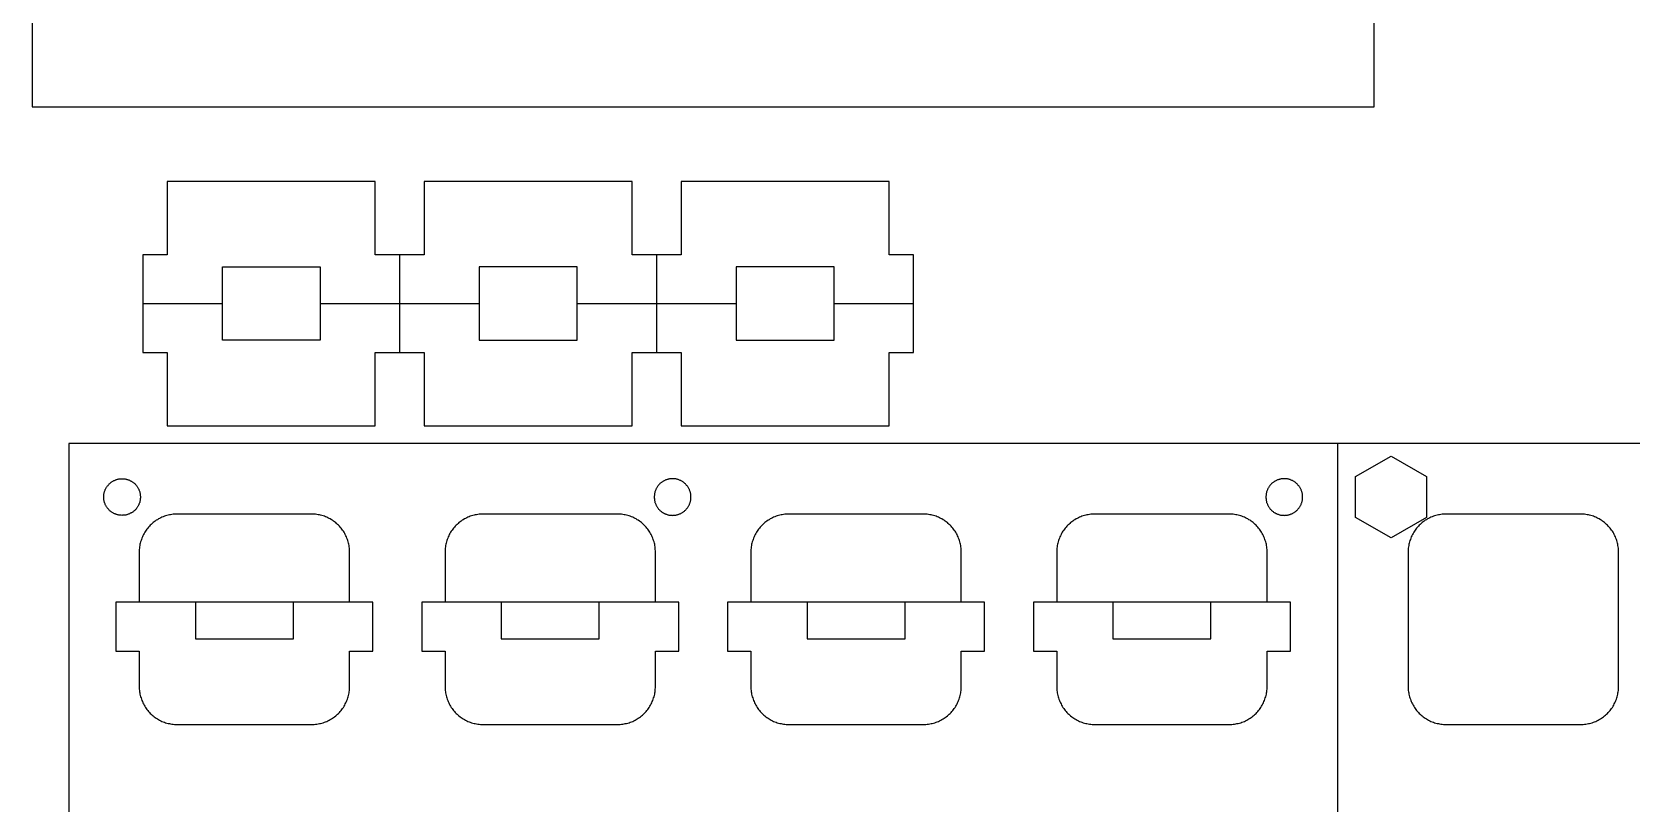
# Model space of a CAD drawing. Header units: millimetres. Extents: x -5 to 338, y -158 to 221.
# Drawn here: x -4.9 to 125.8, y -84.1 to -21 of the extents above; entities that cross this region are included whole.
import ezdxf

# ---------------------------------------------------------------- set-up
doc = ezdxf.new("R2010")
doc.units = ezdxf.units.MM
doc.header["$MEASUREMENT"] = 0
doc.layers.add('plot', color=12, linetype='Continuous', true_color=0xb80000)

msp = doc.modelspace()

# ---------------------------------------------------------------- linework, layer by layer
at = {"layer": 'plot'}
for points in [[(-4.86, -19.17), (-4.86, -27.14), (104.86, -27.14), (104.86, -19.17)], [(6.2, -33.25), (6.2, -34.25)], [(23.2, -33.25), (6.2, -33.25)], [(23.2, -34.25), (23.2, -33.25)], [(27.2, -33.25), (27.2, -34.25)], [(44.2, -33.25), (27.2, -33.25)], [(44.2, -34.25), (44.2, -33.25)], [(48.2, -33.25), (48.2, -34.25)], [(65.2, -33.25), (48.2, -33.25)], [(65.2, -34.25), (65.2, -33.25)], [(6.2, -34.25), (6.2, -39.25)], [(23.2, -39.25), (23.2, -34.25)], [(27.2, -34.25), (27.2, -39.25)], [(44.2, -39.25), (44.2, -34.25)], [(48.2, -34.25), (48.2, -39.25)], [(65.2, -39.25), (65.2, -34.25)], [(4.2, -39.25), (4.2, -43.25)], [(6.2, -39.25), (4.2, -39.25)], [(10.7, -40.25), (18.7, -40.25)], [(10.7, -43.25), (10.7, -40.25)], [(18.7, -40.25), (18.7, -43.25)], [(25.2, -39.25), (23.2, -39.25)], [(25.2, -43.25), (25.2, -39.25)], [(27.2, -39.25), (25.2, -39.25)], [(31.7, -40.25), (31.7, -43.25)], [(39.7, -40.25), (31.7, -40.25)], [(39.7, -43.25), (39.7, -40.25)], [(46.2, -39.25), (44.2, -39.25)], [(46.2, -43.25), (46.2, -39.25)], [(48.2, -39.25), (46.2, -39.25)], [(52.7, -40.25), (52.7, -43.25)], [(60.7, -40.25), (52.7, -40.25)], [(60.7, -43.25), (60.7, -40.25)], [(67.2, -39.25), (65.2, -39.25)], [(67.2, -43.25), (67.2, -39.25)], [(4.2, -43.25), (10.7, -43.25)], [(4.2, -43.25), (4.2, -47.25)], [(10.7, -46.25), (10.7, -43.25)], [(18.7, -43.25), (25.2, -43.25)], [(18.7, -43.25), (18.7, -46.25)], [(25.2, -43.25), (31.7, -43.25)], [(25.2, -47.25), (25.2, -43.25)], [(31.7, -43.25), (31.7, -46.25)], [(39.7, -43.25), (46.2, -43.25)], [(39.7, -46.25), (39.7, -43.25)], [(46.2, -43.25), (52.7, -43.25)], [(46.2, -47.25), (46.2, -43.25)], [(52.7, -43.25), (52.7, -46.25)], [(60.7, -43.25), (67.2, -43.25)], [(60.7, -46.25), (60.7, -43.25)], [(67.2, -47.25), (67.2, -43.25)], [(18.7, -46.25), (10.7, -46.25)], [(31.7, -46.25), (39.7, -46.25)], [(52.7, -46.25), (60.7, -46.25)], [(4.2, -47.25), (6.2, -47.25)], [(6.2, -47.25), (6.2, -52.25)], [(23.2, -47.25), (25.2, -47.25)], [(23.2, -52.25), (23.2, -47.25)], [(25.2, -47.25), (27.2, -47.25)], [(27.2, -47.25), (27.2, -52.25)], [(44.2, -47.25), (46.2, -47.25)], [(44.2, -52.25), (44.2, -47.25)], [(46.2, -47.25), (48.2, -47.25)], [(48.2, -47.25), (48.2, -52.25)], [(65.2, -47.25), (67.2, -47.25)], [(65.2, -52.25), (65.2, -47.25)], [(6.2, -52.25), (6.2, -53.25)], [(23.2, -53.25), (23.2, -52.25)], [(27.2, -52.25), (27.2, -53.25)], [(44.2, -53.25), (44.2, -52.25)], [(48.2, -52.25), (48.2, -53.25)], [(65.2, -53.25), (65.2, -52.25)], [(6.2, -53.25), (23.2, -53.25)], [(27.2, -53.25), (44.2, -53.25)], [(48.2, -53.25), (65.2, -53.25)], [(-1.86, -54.7), (-1.86, -158.43)], [(101.86, -54.7), (-1.86, -54.7)], [(205.59, -54.7), (101.86, -54.7)], [(101.86, -54.7), (101.86, -158.43)], [(103.33, -60.74), (103.33, -57.39), (106.23, -55.72), (109.13, -57.39), (109.13, -60.74), (106.23, -62.41), (103.33, -60.74)], [(1, -59.07), (1, -59.01), (1, -58.96), (1.01, -58.91), (1.01, -58.86), (1.02, -58.81), (1.03, -58.76), (1.04, -58.7), (1.06, -58.65), (1.07, -58.6), (1.09, -58.56), (1.11, -58.51), (1.13, -58.46), (1.15, -58.41), (1.17, -58.36), (1.2, -58.32), (1.23, -58.27), (1.25, -58.23), (1.28, -58.19), (1.31, -58.15), (1.35, -58.11), (1.38, -58.07), (1.42, -58.03), (1.45, -57.99), (1.49, -57.96), (1.53, -57.92), (1.57, -57.89), (1.61, -57.86), (1.65, -57.83), (1.7, -57.8), (1.74, -57.77), (1.79, -57.75), (1.83, -57.72), (1.88, -57.7), (1.93, -57.68), (1.98, -57.66), (2.03, -57.64), (2.08, -57.63), (2.13, -57.61), (2.18, -57.6), (2.23, -57.59), (2.28, -57.58), (2.33, -57.58), (2.38, -57.57), (2.43, -57.57), (2.49, -57.57), (2.54, -57.57), (2.59, -57.57), (2.64, -57.57), (2.69, -57.58), (2.75, -57.59), (2.8, -57.6), (2.85, -57.61), (2.9, -57.62), (2.95, -57.63), (3, -57.65), (3.05, -57.67), (3.1, -57.69), (3.14, -57.71), (3.19, -57.73), (3.23, -57.76), (3.28, -57.78), (3.32, -57.81), (3.37, -57.84), (3.41, -57.87), (3.45, -57.9), (3.49, -57.94), (3.53, -57.97), (3.57, -58.01), (3.6, -58.05), (3.64, -58.09), (3.67, -58.13), (3.7, -58.17), (3.73, -58.21), (3.76, -58.25), (3.79, -58.3), (3.81, -58.34), (3.84, -58.39), (3.86, -58.43), (3.88, -58.48), (3.9, -58.53), (3.92, -58.58), (3.94, -58.63), (3.95, -58.68), (3.96, -58.73), (3.97, -58.78), (3.98, -58.83), (3.99, -58.88), (3.99, -58.94), (4, -58.99), (4, -59.04), (4, -59.09), (4, -59.14), (3.99, -59.2), (3.99, -59.25), (3.98, -59.3), (3.97, -59.35), (3.96, -59.4), (3.95, -59.45), (3.94, -59.5), (3.92, -59.55), (3.9, -59.6), (3.88, -59.65), (3.86, -59.7), (3.84, -59.74), (3.81, -59.79), (3.79, -59.83), (3.76, -59.88), (3.73, -59.92), (3.7, -59.96), (3.67, -60.01), (3.64, -60.05), (3.6, -60.08), (3.57, -60.12), (3.53, -60.16), (3.49, -60.19), (3.45, -60.23), (3.41, -60.26), (3.37, -60.29), (3.32, -60.32), (3.28, -60.35), (3.23, -60.37), (3.19, -60.4), (3.14, -60.42), (3.1, -60.44), (3.05, -60.46), (3, -60.48), (2.95, -60.5), (2.9, -60.51), (2.85, -60.52), (2.8, -60.54), (2.75, -60.55), (2.69, -60.55), (2.64, -60.56), (2.59, -60.56), (2.54, -60.56), (2.49, -60.57), (2.43, -60.56), (2.38, -60.56), (2.33, -60.56), (2.28, -60.55), (2.23, -60.54), (2.18, -60.53), (2.13, -60.52), (2.08, -60.5), (2.03, -60.49), (1.98, -60.47), (1.93, -60.45), (1.88, -60.43), (1.83, -60.41), (1.79, -60.39), (1.74, -60.36), (1.7, -60.33), (1.65, -60.3), (1.61, -60.27), (1.57, -60.24), (1.53, -60.21), (1.49, -60.18), (1.45, -60.14), (1.42, -60.1), (1.38, -60.06), (1.35, -60.03), (1.31, -59.98), (1.28, -59.94), (1.25, -59.9), (1.23, -59.86), (1.2, -59.81), (1.17, -59.77), (1.15, -59.72), (1.13, -59.67), (1.11, -59.62), (1.09, -59.58), (1.07, -59.53), (1.06, -59.48), (1.04, -59.43), (1.03, -59.38), (1.02, -59.32), (1.01, -59.27), (1.01, -59.22), (1, -59.17), (1, -59.12), (1, -59.07)], [(49, -59.07), (49, -59.01), (49, -58.96), (48.99, -58.91), (48.99, -58.86), (48.98, -58.81), (48.97, -58.76), (48.96, -58.7), (48.94, -58.65), (48.93, -58.6), (48.91, -58.56), (48.89, -58.51), (48.87, -58.46), (48.85, -58.41), (48.83, -58.36), (48.8, -58.32), (48.77, -58.27), (48.75, -58.23), (48.72, -58.19), (48.69, -58.15), (48.65, -58.11), (48.62, -58.07), (48.58, -58.03), (48.55, -57.99), (48.51, -57.96), (48.47, -57.92), (48.43, -57.89), (48.39, -57.86), (48.35, -57.83), (48.3, -57.8), (48.26, -57.77), (48.21, -57.75), (48.17, -57.72), (48.12, -57.7), (48.07, -57.68), (48.02, -57.66), (47.97, -57.64), (47.92, -57.63), (47.87, -57.61), (47.82, -57.6), (47.77, -57.59), (47.72, -57.58), (47.67, -57.58), (47.62, -57.57), (47.57, -57.57), (47.51, -57.57), (47.46, -57.57), (47.41, -57.57), (47.36, -57.57), (47.31, -57.58), (47.25, -57.59), (47.2, -57.6), (47.15, -57.61), (47.1, -57.62), (47.05, -57.63), (47, -57.65), (46.95, -57.67), (46.9, -57.69), (46.86, -57.71), (46.81, -57.73), (46.77, -57.76), (46.72, -57.78), (46.68, -57.81), (46.63, -57.84), (46.59, -57.87), (46.55, -57.9), (46.51, -57.94), (46.47, -57.97), (46.43, -58.01), (46.4, -58.05), (46.36, -58.09), (46.33, -58.13), (46.3, -58.17), (46.27, -58.21), (46.24, -58.25), (46.21, -58.3), (46.19, -58.34), (46.16, -58.39), (46.14, -58.43), (46.12, -58.48), (46.1, -58.53), (46.08, -58.58), (46.06, -58.63), (46.05, -58.68), (46.04, -58.73), (46.03, -58.78), (46.02, -58.83), (46.01, -58.88), (46.01, -58.94), (46, -58.99), (46, -59.04), (46, -59.09), (46, -59.14), (46.01, -59.2), (46.01, -59.25), (46.02, -59.3), (46.03, -59.35), (46.04, -59.4), (46.05, -59.45), (46.06, -59.5), (46.08, -59.55), (46.1, -59.6), (46.12, -59.65), (46.14, -59.7), (46.16, -59.74), (46.19, -59.79), (46.21, -59.83), (46.24, -59.88), (46.27, -59.92), (46.3, -59.96), (46.33, -60.01), (46.36, -60.05), (46.4, -60.08), (46.43, -60.12), (46.47, -60.16), (46.51, -60.19), (46.55, -60.23), (46.59, -60.26), (46.63, -60.29), (46.68, -60.32), (46.72, -60.35), (46.77, -60.37), (46.81, -60.4), (46.86, -60.42), (46.9, -60.44), (46.95, -60.46), (47, -60.48), (47.05, -60.5), (47.1, -60.51), (47.15, -60.52), (47.2, -60.54), (47.25, -60.55), (47.31, -60.55), (47.36, -60.56), (47.41, -60.56), (47.46, -60.56), (47.51, -60.57), (47.57, -60.56), (47.62, -60.56), (47.67, -60.56), (47.72, -60.55), (47.77, -60.54), (47.82, -60.53), (47.87, -60.52), (47.92, -60.5), (47.97, -60.49), (48.02, -60.47), (48.07, -60.45), (48.12, -60.43), (48.17, -60.41), (48.21, -60.39), (48.26, -60.36), (48.3, -60.33), (48.35, -60.3), (48.39, -60.27), (48.43, -60.24), (48.47, -60.21), (48.51, -60.18), (48.55, -60.14), (48.58, -60.1), (48.62, -60.06), (48.65, -60.03), (48.69, -59.98), (48.72, -59.94), (48.75, -59.9), (48.77, -59.86), (48.8, -59.81), (48.83, -59.77), (48.85, -59.72), (48.87, -59.67), (48.89, -59.62), (48.91, -59.58), (48.93, -59.53), (48.94, -59.48), (48.96, -59.43), (48.97, -59.38), (48.98, -59.32), (48.99, -59.27), (48.99, -59.22), (49, -59.17), (49, -59.12), (49, -59.07)], [(99, -59.07), (99, -59.01), (99, -58.96), (98.99, -58.91), (98.99, -58.86), (98.98, -58.81), (98.97, -58.76), (98.96, -58.7), (98.94, -58.65), (98.93, -58.6), (98.91, -58.56), (98.89, -58.51), (98.87, -58.46), (98.85, -58.41), (98.83, -58.36), (98.8, -58.32), (98.77, -58.27), (98.75, -58.23), (98.72, -58.19), (98.69, -58.15), (98.65, -58.11), (98.62, -58.07), (98.58, -58.03), (98.55, -57.99), (98.51, -57.96), (98.47, -57.92), (98.43, -57.89), (98.39, -57.86), (98.35, -57.83), (98.3, -57.8), (98.26, -57.77), (98.21, -57.75), (98.17, -57.72), (98.12, -57.7), (98.07, -57.68), (98.02, -57.66), (97.97, -57.64), (97.92, -57.63), (97.87, -57.61), (97.82, -57.6), (97.77, -57.59), (97.72, -57.58), (97.67, -57.58), (97.62, -57.57), (97.57, -57.57), (97.51, -57.57), (97.46, -57.57), (97.41, -57.57), (97.36, -57.57), (97.31, -57.58), (97.25, -57.59), (97.2, -57.6), (97.15, -57.61), (97.1, -57.62), (97.05, -57.63), (97, -57.65), (96.95, -57.67), (96.9, -57.69), (96.86, -57.71), (96.81, -57.73), (96.77, -57.76), (96.72, -57.78), (96.68, -57.81), (96.63, -57.84), (96.59, -57.87), (96.55, -57.9), (96.51, -57.94), (96.47, -57.97), (96.43, -58.01), (96.4, -58.05), (96.36, -58.09), (96.33, -58.13), (96.3, -58.17), (96.27, -58.21), (96.24, -58.25), (96.21, -58.3), (96.19, -58.34), (96.16, -58.39), (96.14, -58.43), (96.12, -58.48), (96.1, -58.53), (96.08, -58.58), (96.06, -58.63), (96.05, -58.68), (96.04, -58.73), (96.03, -58.78), (96.02, -58.83), (96.01, -58.88), (96.01, -58.94), (96, -58.99), (96, -59.04), (96, -59.09), (96, -59.14), (96.01, -59.2), (96.01, -59.25), (96.02, -59.3), (96.03, -59.35), (96.04, -59.4), (96.05, -59.45), (96.06, -59.5), (96.08, -59.55), (96.1, -59.6), (96.12, -59.65), (96.14, -59.7), (96.16, -59.74), (96.19, -59.79), (96.21, -59.83), (96.24, -59.88), (96.27, -59.92), (96.3, -59.96), (96.33, -60.01), (96.36, -60.05), (96.4, -60.08), (96.43, -60.12), (96.47, -60.16), (96.51, -60.19), (96.55, -60.23), (96.59, -60.26), (96.63, -60.29), (96.68, -60.32), (96.72, -60.35), (96.77, -60.37), (96.81, -60.4), (96.86, -60.42), (96.9, -60.44), (96.95, -60.46), (97, -60.48), (97.05, -60.5), (97.1, -60.51), (97.15, -60.52), (97.2, -60.54), (97.25, -60.55), (97.31, -60.55), (97.36, -60.56), (97.41, -60.56), (97.46, -60.56), (97.51, -60.57), (97.57, -60.56), (97.62, -60.56), (97.67, -60.56), (97.72, -60.55), (97.77, -60.54), (97.82, -60.53), (97.87, -60.52), (97.92, -60.5), (97.97, -60.49), (98.02, -60.47), (98.07, -60.45), (98.12, -60.43), (98.17, -60.41), (98.21, -60.39), (98.26, -60.36), (98.3, -60.33), (98.35, -60.3), (98.39, -60.27), (98.43, -60.24), (98.47, -60.21), (98.51, -60.18), (98.55, -60.14), (98.58, -60.1), (98.62, -60.06), (98.65, -60.03), (98.69, -59.98), (98.72, -59.94), (98.75, -59.9), (98.77, -59.86), (98.8, -59.81), (98.83, -59.77), (98.85, -59.72), (98.87, -59.67), (98.89, -59.62), (98.91, -59.58), (98.93, -59.53), (98.94, -59.48), (98.96, -59.43), (98.97, -59.38), (98.98, -59.32), (98.99, -59.27), (98.99, -59.22), (99, -59.17), (99, -59.12), (99, -59.07)], [(7, -60.47), (6.89, -60.47), (6.79, -60.47), (6.68, -60.48), (6.58, -60.49), (6.47, -60.51), (6.37, -60.53), (6.27, -60.55), (6.16, -60.58), (6.06, -60.61), (5.96, -60.64), (5.86, -60.68), (5.76, -60.72), (5.67, -60.77), (5.57, -60.81), (5.48, -60.86), (5.39, -60.92), (5.3, -60.97), (5.21, -61.03), (5.13, -61.1), (5.04, -61.16), (4.96, -61.23), (4.88, -61.3), (4.81, -61.37), (4.73, -61.45), (4.66, -61.53), (4.6, -61.61), (4.53, -61.69), (4.47, -61.78), (4.41, -61.87), (4.35, -61.95), (4.3, -62.05), (4.25, -62.14), (4.2, -62.23), (4.16, -62.33), (4.12, -62.43), (4.08, -62.53), (4.05, -62.63), (4.01, -62.73), (3.99, -62.83), (3.96, -62.93), (3.95, -63.04), (3.93, -63.14), (3.92, -63.25), (3.91, -63.35), (3.9, -63.46), (3.9, -63.57)], [(18, -60.47), (7, -60.47)], [(21.1, -63.57), (21.1, -63.46), (21.09, -63.35), (21.08, -63.25), (21.07, -63.14), (21.05, -63.04), (21.04, -62.93), (21.01, -62.83), (20.99, -62.73), (20.95, -62.63), (20.92, -62.53), (20.88, -62.43), (20.84, -62.33), (20.8, -62.23), (20.75, -62.14), (20.7, -62.05), (20.65, -61.95), (20.59, -61.87), (20.53, -61.78), (20.47, -61.69), (20.4, -61.61), (20.34, -61.53), (20.27, -61.45), (20.19, -61.37), (20.12, -61.3), (20.04, -61.23), (19.96, -61.16), (19.87, -61.1), (19.79, -61.03), (19.7, -60.97), (19.61, -60.92), (19.52, -60.86), (19.43, -60.81), (19.33, -60.77), (19.24, -60.72), (19.14, -60.68), (19.04, -60.64), (18.94, -60.61), (18.84, -60.58), (18.73, -60.55), (18.63, -60.53), (18.53, -60.51), (18.42, -60.49), (18.32, -60.48), (18.21, -60.47), (18.11, -60.47), (18, -60.47)], [(32, -60.47), (31.89, -60.47), (31.79, -60.47), (31.68, -60.48), (31.58, -60.49), (31.47, -60.51), (31.37, -60.53), (31.27, -60.55), (31.16, -60.58), (31.06, -60.61), (30.96, -60.64), (30.86, -60.68), (30.76, -60.72), (30.67, -60.77), (30.57, -60.81), (30.48, -60.86), (30.39, -60.92), (30.3, -60.97), (30.21, -61.03), (30.13, -61.1), (30.04, -61.16), (29.96, -61.23), (29.88, -61.3), (29.81, -61.37), (29.73, -61.45), (29.66, -61.53), (29.6, -61.61), (29.53, -61.69), (29.47, -61.78), (29.41, -61.87), (29.35, -61.95), (29.3, -62.05), (29.25, -62.14), (29.2, -62.23), (29.16, -62.33), (29.12, -62.43), (29.08, -62.53), (29.05, -62.63), (29.01, -62.73), (28.99, -62.83), (28.96, -62.93), (28.95, -63.04), (28.93, -63.14), (28.92, -63.25), (28.91, -63.35), (28.9, -63.46), (28.9, -63.57)], [(43, -60.47), (32, -60.47)], [(46.1, -63.57), (46.1, -63.46), (46.09, -63.35), (46.08, -63.25), (46.07, -63.14), (46.05, -63.04), (46.04, -62.93), (46.01, -62.83), (45.99, -62.73), (45.95, -62.63), (45.92, -62.53), (45.88, -62.43), (45.84, -62.33), (45.8, -62.23), (45.75, -62.14), (45.7, -62.05), (45.65, -61.95), (45.59, -61.87), (45.53, -61.78), (45.47, -61.69), (45.4, -61.61), (45.34, -61.53), (45.27, -61.45), (45.19, -61.37), (45.12, -61.3), (45.04, -61.23), (44.96, -61.16), (44.87, -61.1), (44.79, -61.03), (44.7, -60.97), (44.61, -60.92), (44.52, -60.86), (44.43, -60.81), (44.33, -60.77), (44.24, -60.72), (44.14, -60.68), (44.04, -60.64), (43.94, -60.61), (43.84, -60.58), (43.73, -60.55), (43.63, -60.53), (43.53, -60.51), (43.42, -60.49), (43.32, -60.48), (43.21, -60.47), (43.11, -60.47), (43, -60.47)], [(57, -60.47), (56.89, -60.47), (56.79, -60.47), (56.68, -60.48), (56.58, -60.49), (56.47, -60.51), (56.37, -60.53), (56.27, -60.55), (56.16, -60.58), (56.06, -60.61), (55.96, -60.64), (55.86, -60.68), (55.76, -60.72), (55.67, -60.77), (55.57, -60.81), (55.48, -60.86), (55.39, -60.92), (55.3, -60.97), (55.21, -61.03), (55.13, -61.1), (55.04, -61.16), (54.96, -61.23), (54.88, -61.3), (54.81, -61.37), (54.73, -61.45), (54.66, -61.53), (54.6, -61.61), (54.53, -61.69), (54.47, -61.78), (54.41, -61.87), (54.35, -61.95), (54.3, -62.05), (54.25, -62.14), (54.2, -62.23), (54.16, -62.33), (54.12, -62.43), (54.08, -62.53), (54.05, -62.63), (54.01, -62.73), (53.99, -62.83), (53.96, -62.93), (53.95, -63.04), (53.93, -63.14), (53.92, -63.25), (53.91, -63.35), (53.9, -63.46), (53.9, -63.57)], [(68, -60.47), (57, -60.47)], [(71.1, -63.57), (71.1, -63.46), (71.09, -63.35), (71.08, -63.25), (71.07, -63.14), (71.05, -63.04), (71.04, -62.93), (71.01, -62.83), (70.99, -62.73), (70.95, -62.63), (70.92, -62.53), (70.88, -62.43), (70.84, -62.33), (70.8, -62.23), (70.75, -62.14), (70.7, -62.05), (70.65, -61.95), (70.59, -61.87), (70.53, -61.78), (70.47, -61.69), (70.4, -61.61), (70.34, -61.53), (70.27, -61.45), (70.19, -61.37), (70.12, -61.3), (70.04, -61.23), (69.96, -61.16), (69.87, -61.1), (69.79, -61.03), (69.7, -60.97), (69.61, -60.92), (69.52, -60.86), (69.43, -60.81), (69.33, -60.77), (69.24, -60.72), (69.14, -60.68), (69.04, -60.64), (68.94, -60.61), (68.84, -60.58), (68.73, -60.55), (68.63, -60.53), (68.53, -60.51), (68.42, -60.49), (68.32, -60.48), (68.21, -60.47), (68.11, -60.47), (68, -60.47)], [(82, -60.47), (81.89, -60.47), (81.79, -60.47), (81.68, -60.48), (81.58, -60.49), (81.47, -60.51), (81.37, -60.53), (81.27, -60.55), (81.16, -60.58), (81.06, -60.61), (80.96, -60.64), (80.86, -60.68), (80.76, -60.72), (80.67, -60.77), (80.57, -60.81), (80.48, -60.86), (80.39, -60.92), (80.3, -60.97), (80.21, -61.03), (80.13, -61.1), (80.04, -61.16), (79.96, -61.23), (79.88, -61.3), (79.81, -61.37), (79.73, -61.45), (79.66, -61.53), (79.6, -61.61), (79.53, -61.69), (79.47, -61.78), (79.41, -61.87), (79.35, -61.95), (79.3, -62.05), (79.25, -62.14), (79.2, -62.23), (79.16, -62.33), (79.12, -62.43), (79.08, -62.53), (79.05, -62.63), (79.01, -62.73), (78.99, -62.83), (78.96, -62.93), (78.95, -63.04), (78.93, -63.14), (78.92, -63.25), (78.91, -63.35), (78.9, -63.46), (78.9, -63.57)], [(93, -60.47), (82, -60.47)], [(96.1, -63.57), (96.1, -63.46), (96.09, -63.35), (96.08, -63.25), (96.07, -63.14), (96.05, -63.04), (96.04, -62.93), (96.01, -62.83), (95.99, -62.73), (95.95, -62.63), (95.92, -62.53), (95.88, -62.43), (95.84, -62.33), (95.8, -62.23), (95.75, -62.14), (95.7, -62.05), (95.65, -61.95), (95.59, -61.87), (95.53, -61.78), (95.47, -61.69), (95.4, -61.61), (95.34, -61.53), (95.27, -61.45), (95.19, -61.37), (95.12, -61.3), (95.04, -61.23), (94.96, -61.16), (94.87, -61.1), (94.79, -61.03), (94.7, -60.97), (94.61, -60.92), (94.52, -60.86), (94.43, -60.81), (94.33, -60.77), (94.24, -60.72), (94.14, -60.68), (94.04, -60.64), (93.94, -60.61), (93.84, -60.58), (93.73, -60.55), (93.63, -60.53), (93.53, -60.51), (93.42, -60.49), (93.32, -60.48), (93.21, -60.47), (93.11, -60.47), (93, -60.47)], [(110.73, -60.47), (110.62, -60.47), (110.52, -60.47), (110.41, -60.48), (110.31, -60.49), (110.2, -60.51), (110.1, -60.53), (109.99, -60.55), (109.89, -60.58), (109.79, -60.61), (109.69, -60.64), (109.59, -60.68), (109.49, -60.72), (109.4, -60.77), (109.3, -60.81), (109.21, -60.86), (109.12, -60.92), (109.03, -60.97), (108.94, -61.03), (108.85, -61.1), (108.77, -61.16), (108.69, -61.23), (108.61, -61.3), (108.54, -61.37), (108.46, -61.45), (108.39, -61.53), (108.32, -61.61), (108.26, -61.69), (108.2, -61.78), (108.14, -61.87), (108.08, -61.95), (108.03, -62.05), (107.98, -62.14), (107.93, -62.23), (107.88, -62.33), (107.84, -62.43), (107.81, -62.53), (107.77, -62.63), (107.74, -62.73), (107.72, -62.83), (107.69, -62.93), (107.67, -63.04), (107.66, -63.14), (107.64, -63.25), (107.64, -63.35), (107.63, -63.46), (107.63, -63.57)], [(121.73, -60.47), (110.73, -60.47)], [(124.83, -63.57), (124.83, -63.46), (124.82, -63.35), (124.81, -63.25), (124.8, -63.14), (124.78, -63.04), (124.76, -62.93), (124.74, -62.83), (124.71, -62.73), (124.68, -62.63), (124.65, -62.53), (124.61, -62.43), (124.57, -62.33), (124.53, -62.23), (124.48, -62.14), (124.43, -62.05), (124.38, -61.95), (124.32, -61.87), (124.26, -61.78), (124.2, -61.69), (124.13, -61.61), (124.06, -61.53), (123.99, -61.45), (123.92, -61.37), (123.84, -61.3), (123.77, -61.23), (123.68, -61.16), (123.6, -61.1), (123.52, -61.03), (123.43, -60.97), (123.34, -60.92), (123.25, -60.86), (123.15, -60.81), (123.06, -60.77), (122.96, -60.72), (122.87, -60.68), (122.77, -60.64), (122.67, -60.61), (122.56, -60.58), (122.46, -60.55), (122.36, -60.53), (122.25, -60.51), (122.15, -60.49), (122.04, -60.48), (121.94, -60.47), (121.83, -60.47), (121.73, -60.47)], [(3.9, -63.57), (3.9, -67.67)], [(21.1, -67.67), (21.1, -63.57)], [(28.9, -63.57), (28.9, -67.67)], [(46.1, -67.67), (46.1, -63.57)], [(53.9, -63.57), (53.9, -67.67)], [(71.1, -67.67), (71.1, -63.57)], [(78.9, -63.57), (78.9, -67.67)], [(96.1, -67.67), (96.1, -63.57)], [(107.63, -63.57), (107.63, -74.57)], [(124.83, -74.57), (124.83, -63.57)], [(21.1, -71.67), (23, -71.67), (23, -67.67), (2, -67.67), (2, -71.67)], [(8.5, -67.67), (8.5, -70.67)], [(16.5, -70.67), (16.5, -67.67)], [(46.1, -71.67), (48, -71.67), (48, -67.67), (27, -67.67), (27, -71.67)], [(33.5, -67.67), (33.5, -70.67)], [(41.5, -70.67), (41.5, -67.67)], [(71.1, -71.67), (73, -71.67), (73, -67.67), (52, -67.67), (52, -71.67)], [(58.5, -67.67), (58.5, -70.67)], [(66.5, -70.67), (66.5, -67.67)], [(96.1, -71.67), (98, -71.67), (98, -67.67), (77, -67.67), (77, -71.67)], [(83.5, -67.67), (83.5, -70.67)], [(91.5, -70.67), (91.5, -67.67)], [(2, -71.67), (3.9, -71.67)], [(3.9, -71.67), (3.9, -74.57)], [(8.5, -70.67), (16.5, -70.67)], [(21.1, -74.57), (21.1, -71.67)], [(27, -71.67), (28.9, -71.67)], [(28.9, -71.67), (28.9, -74.57)], [(33.5, -70.67), (41.5, -70.67)], [(46.1, -74.57), (46.1, -71.67)], [(52, -71.67), (53.9, -71.67)], [(53.9, -71.67), (53.9, -74.57)], [(58.5, -70.67), (66.5, -70.67)], [(71.1, -74.57), (71.1, -71.67)], [(77, -71.67), (78.9, -71.67)], [(78.9, -71.67), (78.9, -74.57)], [(83.5, -70.67), (91.5, -70.67)], [(96.1, -74.57), (96.1, -71.67)], [(3.9, -74.57), (3.9, -74.67), (3.91, -74.78), (3.92, -74.88), (3.93, -74.99), (3.95, -75.09), (3.96, -75.2), (3.99, -75.3), (4.01, -75.4), (4.05, -75.5), (4.08, -75.6), (4.12, -75.7), (4.16, -75.8), (4.2, -75.9), (4.25, -75.99), (4.3, -76.08), (4.35, -76.18), (4.41, -76.27), (4.47, -76.35), (4.53, -76.44), (4.6, -76.52), (4.66, -76.6), (4.73, -76.68), (4.81, -76.76), (4.88, -76.83), (4.96, -76.9), (5.04, -76.97), (5.13, -77.04), (5.21, -77.1), (5.3, -77.16), (5.39, -77.21), (5.48, -77.27), (5.57, -77.32), (5.67, -77.36), (5.76, -77.41), (5.86, -77.45), (5.96, -77.49), (6.06, -77.52), (6.16, -77.55), (6.27, -77.58), (6.37, -77.6), (6.47, -77.62), (6.58, -77.64), (6.68, -77.65), (6.79, -77.66), (6.89, -77.66), (7, -77.67)], [(18, -77.67), (18.11, -77.66), (18.21, -77.66), (18.32, -77.65), (18.42, -77.64), (18.53, -77.62), (18.63, -77.6), (18.73, -77.58), (18.84, -77.55), (18.94, -77.52), (19.04, -77.49), (19.14, -77.45), (19.24, -77.41), (19.33, -77.36), (19.43, -77.32), (19.52, -77.27), (19.61, -77.21), (19.7, -77.16), (19.79, -77.1), (19.87, -77.04), (19.96, -76.97), (20.04, -76.9), (20.12, -76.83), (20.19, -76.76), (20.27, -76.68), (20.34, -76.6), (20.4, -76.52), (20.47, -76.44), (20.53, -76.35), (20.59, -76.27), (20.65, -76.18), (20.7, -76.08), (20.75, -75.99), (20.8, -75.9), (20.84, -75.8), (20.88, -75.7), (20.92, -75.6), (20.95, -75.5), (20.99, -75.4), (21.01, -75.3), (21.04, -75.2), (21.05, -75.09), (21.07, -74.99), (21.08, -74.88), (21.09, -74.78), (21.1, -74.67), (21.1, -74.57)], [(28.9, -74.57), (28.9, -74.67), (28.91, -74.78), (28.92, -74.88), (28.93, -74.99), (28.95, -75.09), (28.96, -75.2), (28.99, -75.3), (29.01, -75.4), (29.05, -75.5), (29.08, -75.6), (29.12, -75.7), (29.16, -75.8), (29.2, -75.9), (29.25, -75.99), (29.3, -76.08), (29.35, -76.18), (29.41, -76.27), (29.47, -76.35), (29.53, -76.44), (29.6, -76.52), (29.66, -76.6), (29.73, -76.68), (29.81, -76.76), (29.88, -76.83), (29.96, -76.9), (30.04, -76.97), (30.13, -77.04), (30.21, -77.1), (30.3, -77.16), (30.39, -77.21), (30.48, -77.27), (30.57, -77.32), (30.67, -77.36), (30.76, -77.41), (30.86, -77.45), (30.96, -77.49), (31.06, -77.52), (31.16, -77.55), (31.27, -77.58), (31.37, -77.6), (31.47, -77.62), (31.58, -77.64), (31.68, -77.65), (31.79, -77.66), (31.89, -77.66), (32, -77.67)], [(43, -77.67), (43.11, -77.66), (43.21, -77.66), (43.32, -77.65), (43.42, -77.64), (43.53, -77.62), (43.63, -77.6), (43.73, -77.58), (43.84, -77.55), (43.94, -77.52), (44.04, -77.49), (44.14, -77.45), (44.24, -77.41), (44.33, -77.36), (44.43, -77.32), (44.52, -77.27), (44.61, -77.21), (44.7, -77.16), (44.79, -77.1), (44.87, -77.04), (44.96, -76.97), (45.04, -76.9), (45.12, -76.83), (45.19, -76.76), (45.27, -76.68), (45.34, -76.6), (45.4, -76.52), (45.47, -76.44), (45.53, -76.35), (45.59, -76.27), (45.65, -76.18), (45.7, -76.08), (45.75, -75.99), (45.8, -75.9), (45.84, -75.8), (45.88, -75.7), (45.92, -75.6), (45.95, -75.5), (45.99, -75.4), (46.01, -75.3), (46.04, -75.2), (46.05, -75.09), (46.07, -74.99), (46.08, -74.88), (46.09, -74.78), (46.1, -74.67), (46.1, -74.57)], [(53.9, -74.57), (53.9, -74.67), (53.91, -74.78), (53.92, -74.88), (53.93, -74.99), (53.95, -75.09), (53.96, -75.2), (53.99, -75.3), (54.01, -75.4), (54.05, -75.5), (54.08, -75.6), (54.12, -75.7), (54.16, -75.8), (54.2, -75.9), (54.25, -75.99), (54.3, -76.08), (54.35, -76.18), (54.41, -76.27), (54.47, -76.35), (54.53, -76.44), (54.6, -76.52), (54.66, -76.6), (54.73, -76.68), (54.81, -76.76), (54.88, -76.83), (54.96, -76.9), (55.04, -76.97), (55.13, -77.04), (55.21, -77.1), (55.3, -77.16), (55.39, -77.21), (55.48, -77.27), (55.57, -77.32), (55.67, -77.36), (55.76, -77.41), (55.86, -77.45), (55.96, -77.49), (56.06, -77.52), (56.16, -77.55), (56.27, -77.58), (56.37, -77.6), (56.47, -77.62), (56.58, -77.64), (56.68, -77.65), (56.79, -77.66), (56.89, -77.66), (57, -77.67)], [(68, -77.67), (68.11, -77.66), (68.21, -77.66), (68.32, -77.65), (68.42, -77.64), (68.53, -77.62), (68.63, -77.6), (68.73, -77.58), (68.84, -77.55), (68.94, -77.52), (69.04, -77.49), (69.14, -77.45), (69.24, -77.41), (69.33, -77.36), (69.43, -77.32), (69.52, -77.27), (69.61, -77.21), (69.7, -77.16), (69.79, -77.1), (69.87, -77.04), (69.96, -76.97), (70.04, -76.9), (70.12, -76.83), (70.19, -76.76), (70.27, -76.68), (70.34, -76.6), (70.4, -76.52), (70.47, -76.44), (70.53, -76.35), (70.59, -76.27), (70.65, -76.18), (70.7, -76.08), (70.75, -75.99), (70.8, -75.9), (70.84, -75.8), (70.88, -75.7), (70.92, -75.6), (70.95, -75.5), (70.99, -75.4), (71.01, -75.3), (71.04, -75.2), (71.05, -75.09), (71.07, -74.99), (71.08, -74.88), (71.09, -74.78), (71.1, -74.67), (71.1, -74.57)], [(78.9, -74.57), (78.9, -74.67), (78.91, -74.78), (78.92, -74.88), (78.93, -74.99), (78.95, -75.09), (78.96, -75.2), (78.99, -75.3), (79.01, -75.4), (79.05, -75.5), (79.08, -75.6), (79.12, -75.7), (79.16, -75.8), (79.2, -75.9), (79.25, -75.99), (79.3, -76.08), (79.35, -76.18), (79.41, -76.27), (79.47, -76.35), (79.53, -76.44), (79.6, -76.52), (79.66, -76.6), (79.73, -76.68), (79.81, -76.76), (79.88, -76.83), (79.96, -76.9), (80.04, -76.97), (80.13, -77.04), (80.21, -77.1), (80.3, -77.16), (80.39, -77.21), (80.48, -77.27), (80.57, -77.32), (80.67, -77.36), (80.76, -77.41), (80.86, -77.45), (80.96, -77.49), (81.06, -77.52), (81.16, -77.55), (81.27, -77.58), (81.37, -77.6), (81.47, -77.62), (81.58, -77.64), (81.68, -77.65), (81.79, -77.66), (81.89, -77.66), (82, -77.67)], [(93, -77.67), (93.11, -77.66), (93.21, -77.66), (93.32, -77.65), (93.42, -77.64), (93.53, -77.62), (93.63, -77.6), (93.73, -77.58), (93.84, -77.55), (93.94, -77.52), (94.04, -77.49), (94.14, -77.45), (94.24, -77.41), (94.33, -77.36), (94.43, -77.32), (94.52, -77.27), (94.61, -77.21), (94.7, -77.16), (94.79, -77.1), (94.87, -77.04), (94.96, -76.97), (95.04, -76.9), (95.12, -76.83), (95.19, -76.76), (95.27, -76.68), (95.34, -76.6), (95.4, -76.52), (95.47, -76.44), (95.53, -76.35), (95.59, -76.27), (95.65, -76.18), (95.7, -76.08), (95.75, -75.99), (95.8, -75.9), (95.84, -75.8), (95.88, -75.7), (95.92, -75.6), (95.95, -75.5), (95.99, -75.4), (96.01, -75.3), (96.04, -75.2), (96.05, -75.09), (96.07, -74.99), (96.08, -74.88), (96.09, -74.78), (96.1, -74.67), (96.1, -74.57)], [(107.63, -74.57), (107.63, -74.67), (107.64, -74.78), (107.64, -74.88), (107.66, -74.99), (107.67, -75.09), (107.69, -75.2), (107.72, -75.3), (107.74, -75.4), (107.77, -75.5), (107.81, -75.6), (107.84, -75.7), (107.88, -75.8), (107.93, -75.9), (107.98, -75.99), (108.03, -76.08), (108.08, -76.18), (108.14, -76.27), (108.2, -76.35), (108.26, -76.44), (108.32, -76.52), (108.39, -76.6), (108.46, -76.68), (108.54, -76.76), (108.61, -76.83), (108.69, -76.9), (108.77, -76.97), (108.85, -77.04), (108.94, -77.1), (109.03, -77.16), (109.12, -77.21), (109.21, -77.27), (109.3, -77.32), (109.4, -77.36), (109.49, -77.41), (109.59, -77.45), (109.69, -77.49), (109.79, -77.52), (109.89, -77.55), (109.99, -77.58), (110.1, -77.6), (110.2, -77.62), (110.31, -77.64), (110.41, -77.65), (110.52, -77.66), (110.62, -77.66), (110.73, -77.67)], [(121.73, -77.67), (121.83, -77.66), (121.94, -77.66), (122.04, -77.65), (122.15, -77.64), (122.25, -77.62), (122.36, -77.6), (122.46, -77.58), (122.56, -77.55), (122.67, -77.52), (122.77, -77.49), (122.87, -77.45), (122.96, -77.41), (123.06, -77.36), (123.15, -77.32), (123.25, -77.27), (123.34, -77.21), (123.43, -77.16), (123.52, -77.1), (123.6, -77.04), (123.68, -76.97), (123.77, -76.9), (123.84, -76.83), (123.92, -76.76), (123.99, -76.68), (124.06, -76.6), (124.13, -76.52), (124.2, -76.44), (124.26, -76.35), (124.32, -76.27), (124.38, -76.18), (124.43, -76.08), (124.48, -75.99), (124.53, -75.9), (124.57, -75.8), (124.61, -75.7), (124.65, -75.6), (124.68, -75.5), (124.71, -75.4), (124.74, -75.3), (124.76, -75.2), (124.78, -75.09), (124.8, -74.99), (124.81, -74.88), (124.82, -74.78), (124.83, -74.67), (124.83, -74.57)], [(7, -77.67), (18, -77.67)], [(32, -77.67), (43, -77.67)], [(57, -77.67), (68, -77.67)], [(82, -77.67), (93, -77.67)], [(110.73, -77.67), (121.73, -77.67)]]:
    msp.add_lwpolyline(points, dxfattribs=at)

doc.saveas('drawing.dxf')
